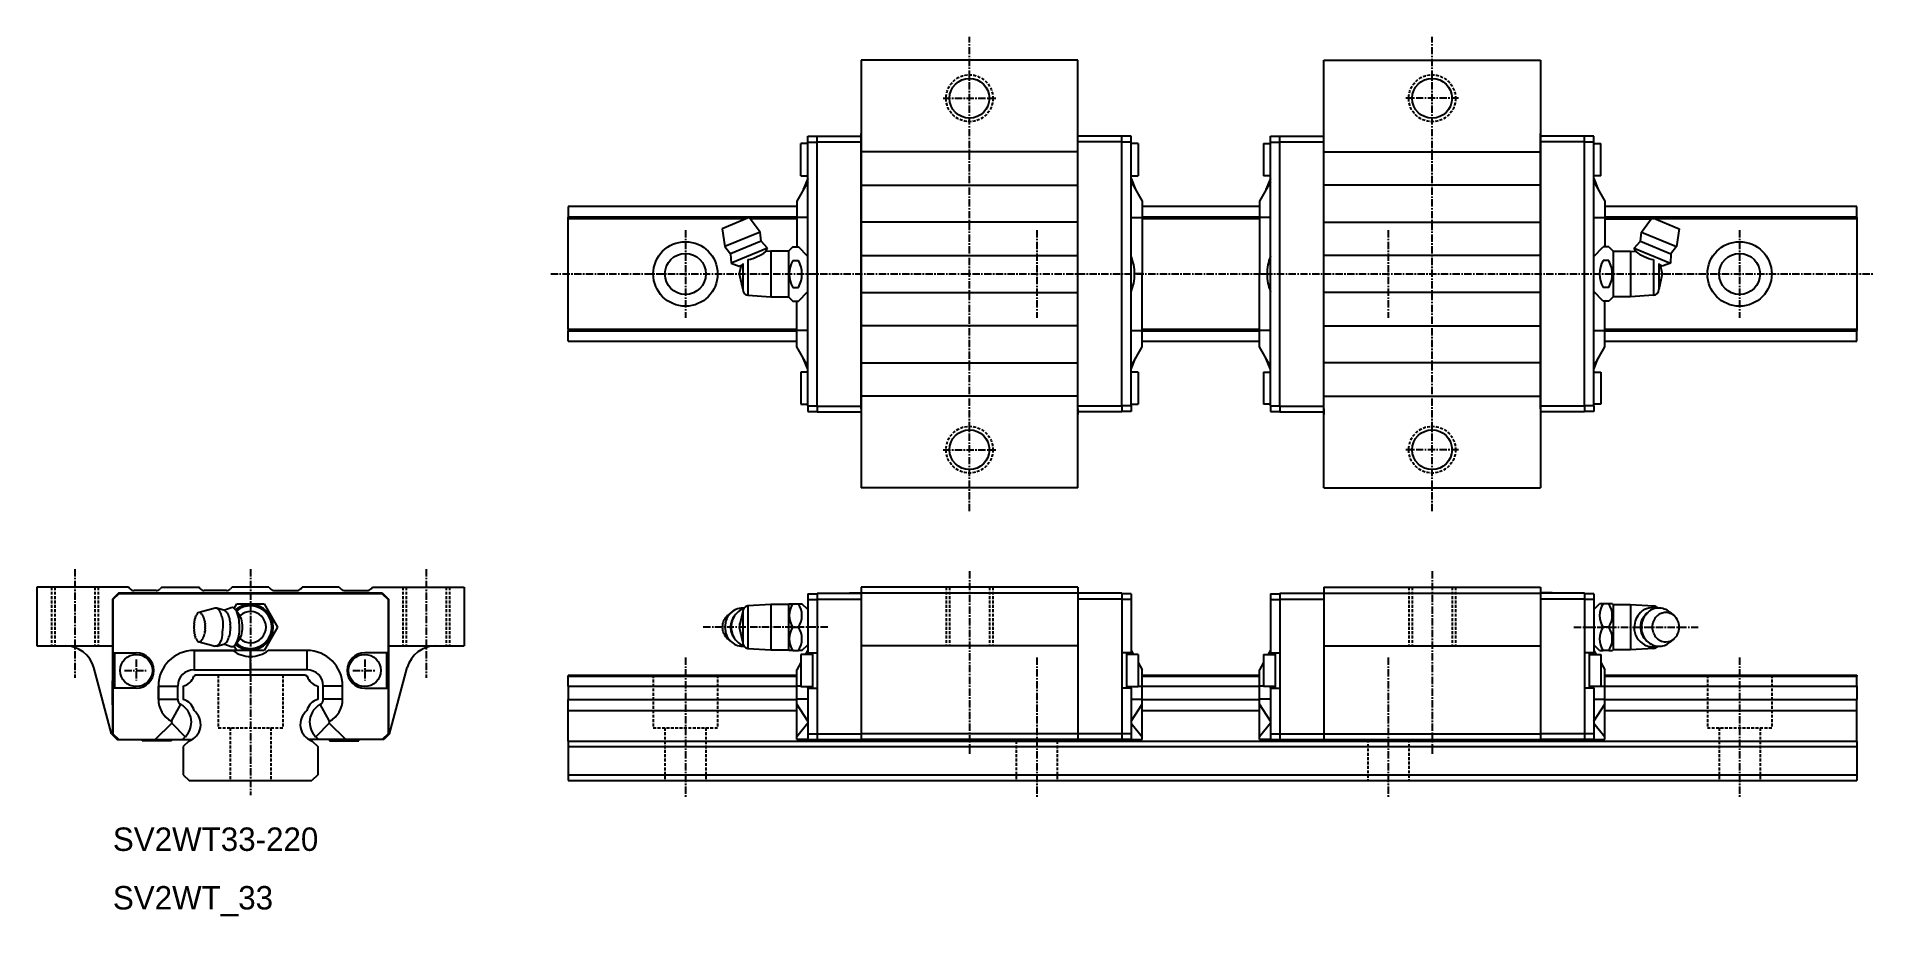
# Model space of a CAD drawing. Extents: x -3 to 311, y 9 to 159.
import ezdxf

# ---------------------------------------------------------------- set-up
doc = ezdxf.new("R2010")
doc.units = 0
doc.linetypes.add('CENTER', pattern=[2, 1.25, -0.25, 0.25, -0.25])
doc.linetypes.add('DASHED', pattern=[0.75, 0.5, -0.25])
doc.layers.get('0').update_dxf_attribs({"linetype": 'CONTINUOUS'})
doc.layers.add('CENTER', color=1, linetype='CENTER')

msp = doc.modelspace()

# ---------------------------------------------------------------- linework, layer by layer
at = {"color": 1, "linetype": 'CENTER'}
for p, q in [((156.27, 78), (156.27, 159)), ((235.27, 78), (235.27, 159)), ((151.77, 148.5), (160.77, 148.5)), ((239.77, 148.5), (230.77, 148.5)), ((151.77, 88.5), (160.77, 88.5)), ((239.77, 88.5), (230.77, 88.5))]:
    msp.add_line(p, q, dxfattribs=at)
at = {"color": 7, "linetype": 'CONTINUOUS'}
for p, q in [((174.77, 155), (137.77, 155)), ((137.77, 155), (137.77, 82)), ((174.77, 82), (174.77, 155)), ((216.77, 155), (253.77, 155)), ((216.77, 82), (216.77, 155)), ((253.77, 155), (253.77, 82)), ((128.67, 141), (128.67, 142)), ((128.67, 142), (130.27, 142)), ((130.27, 141.05), (130.27, 142.05)), ((130.27, 142.05), (137.77, 142.05)), ((137.77, 141.5), (137.77, 142.5)), ((137.77, 95.5), (137.77, 141.5)), ((174.77, 141.5), (174.77, 142.5)), ((182.27, 142.05), (174.77, 142.05)), ((174.77, 95.5), (174.77, 141.5)), ((182.27, 141.05), (182.27, 142.05)), ((183.87, 142), (182.27, 142)), ((183.87, 141), (183.87, 142)), ((207.67, 141), (207.67, 142)), ((207.67, 142), (209.27, 142)), ((209.27, 142.05), (216.77, 142.05)), ((209.27, 141.05), (209.27, 142.05)), ((216.77, 141.5), (216.77, 142.5)), ((216.77, 95.5), (216.77, 141.5)), ((253.77, 141.5), (253.77, 142.5)), ((261.27, 142.05), (253.77, 142.05)), ((253.77, 95.5), (253.77, 141.5)), ((261.27, 141.05), (261.27, 142.05)), ((262.87, 142), (261.27, 142)), ((262.87, 141), (262.87, 142)), ((128.67, 140.75), (127.47, 140.75)), ((128.67, 140.75), (127.47, 140.75)), ((127.47, 135.25), (127.47, 140.75)), ((127.47, 135.25), (127.47, 140.75)), ((128.67, 96), (128.67, 141)), ((128.67, 141), (130.27, 141)), ((130.27, 141.05), (137.77, 141.05)), ((130.27, 95.95), (130.27, 141.05)), ((174.77, 139.35), (137.77, 139.35)), ((182.27, 141.05), (174.77, 141.05)), ((182.27, 95.95), (182.27, 141.05)), ((183.87, 141), (182.27, 141)), ((183.87, 96), (183.87, 141)), ((185.07, 140.75), (183.87, 140.75)), ((185.07, 140.75), (185.07, 135.25)), ((206.47, 140.75), (206.47, 135.25)), ((206.47, 140.75), (207.67, 140.75)), ((207.67, 96), (207.67, 141)), ((207.67, 141), (209.27, 141)), ((209.27, 95.95), (209.27, 141.05)), ((209.27, 141.05), (216.77, 141.05)), ((216.77, 139.35), (253.77, 139.35)), ((261.27, 141.05), (253.77, 141.05)), ((261.27, 95.95), (261.27, 141.05)), ((262.87, 141), (261.27, 141)), ((262.87, 96), (262.87, 141)), ((262.87, 140.75), (264.07, 140.75)), ((262.87, 140.75), (264.07, 140.75)), ((264.07, 135.25), (264.07, 140.75)), ((264.07, 135.25), (264.07, 140.75)), ((127.47, 135.25), (128.67, 135.25)), ((127.47, 135.25), (128.67, 135.25)), ((183.87, 135.25), (185.07, 135.25)), ((207.67, 135.25), (206.47, 135.25)), ((264.07, 135.25), (262.87, 135.25)), ((264.07, 135.25), (262.87, 135.25)), ((128.67, 134.23), (126.77, 130.93)), ((128.67, 134.23), (126.77, 130.93)), ((128.67, 134.78), (127.9, 132.9)), ((128.67, 134.78), (127.9, 132.9)), ((137.77, 133.65), (174.77, 133.65)), ((183.87, 134.78), (184.64, 132.9)), ((183.87, 134.23), (185.77, 130.93)), ((207.67, 134.23), (205.77, 130.93)), ((207.67, 134.78), (206.9, 132.9)), ((253.77, 133.65), (216.77, 133.65)), ((262.87, 134.78), (263.64, 132.9)), ((262.87, 134.78), (263.64, 132.9)), ((262.87, 134.23), (264.77, 130.93)), ((262.87, 134.23), (264.77, 130.93)), ((126.77, 130), (87.77, 130)), ((87.77, 130), (87.77, 128.2)), ((126.77, 130.93), (126.77, 128.13)), ((126.77, 130.93), (126.77, 128.13)), ((185.77, 130.93), (185.77, 128.13)), ((205.77, 130), (185.77, 130)), ((205.77, 130.93), (205.77, 128.13)), ((264.77, 130.93), (264.77, 128.13)), ((264.77, 130.93), (264.77, 128.13)), ((307.77, 130), (264.77, 130)), ((307.77, 128.2), (307.77, 130)), ((126.77, 128.2), (87.77, 128.2)), ((87.77, 127.9), (87.77, 128.2)), ((118.1, 127.9), (87.77, 127.9)), ((87.77, 109.1), (87.77, 127.9)), ((118.68, 128.14), (114.06, 126.23)), ((114.06, 126.23), (114.51, 123.17)), ((120.53, 125.66), (114.51, 123.17)), ((120.53, 125.66), (118.68, 128.14)), ((126.77, 127.9), (118.86, 127.9)), ((120.71, 124.11), (120.53, 125.66)), ((126.77, 128.13), (126.77, 123.12)), ((126.77, 128.13), (126.77, 123.12)), ((128.67, 128.13), (126.77, 128.13)), ((128.67, 128.13), (126.77, 128.13)), ((174.77, 127.35), (137.77, 127.35)), ((183.87, 128.13), (185.77, 128.13)), ((205.77, 128.2), (185.77, 128.2)), ((185.77, 128.13), (185.77, 118.5)), ((205.77, 127.9), (185.77, 127.9)), ((205.77, 128.13), (205.77, 118.5)), ((207.67, 128.13), (205.77, 128.13)), ((216.77, 127.35), (253.77, 127.35)), ((262.87, 128.13), (264.77, 128.13)), ((262.87, 128.13), (264.77, 128.13)), ((307.77, 128.2), (264.77, 128.2)), ((264.77, 128.13), (264.77, 123.12)), ((264.77, 128.13), (264.77, 123.12)), ((307.77, 127.9), (264.77, 127.9)), ((264.77, 127.9), (272.68, 127.9)), ((270.83, 124.11), (271.01, 125.66)), ((271.01, 125.66), (272.86, 128.14)), ((271.01, 125.66), (277.03, 123.17)), ((272.86, 128.14), (277.48, 126.23)), ((277.48, 126.23), (277.03, 123.17)), ((307.77, 128.2), (307.77, 127.9)), ((307.77, 127.9), (307.77, 109.1)), ((114.51, 123.17), (115.48, 121.94)), ((120.71, 124.11), (115.48, 121.94)), ((121.76, 122.92), (115.58, 120.36)), ((121.76, 122.92), (120.71, 124.11)), ((121.48, 122.32), (121.76, 122.92)), ((122.37, 122.37), (121.48, 122.32)), ((122.37, 122.37), (122.37, 114.62)), ((125.37, 122.37), (122.37, 122.37)), ((126.11, 123.12), (125.37, 122.37)), ((125.37, 122.37), (125.37, 114.62)), ((126.11, 123.12), (127.05, 123.12)), ((128.67, 121.5), (127.05, 123.12)), ((262.87, 121.5), (264.49, 123.12)), ((265.43, 123.12), (264.49, 123.12)), ((265.43, 123.12), (266.17, 122.37)), ((266.17, 122.37), (266.17, 114.62)), ((266.17, 122.37), (269.17, 122.37)), ((269.17, 122.37), (269.17, 114.62)), ((269.17, 122.37), (270.06, 122.32)), ((269.79, 122.92), (270.83, 124.11)), ((269.79, 122.92), (275.96, 120.36)), ((270.06, 122.32), (269.79, 122.92)), ((270.83, 124.11), (276.06, 121.94)), ((277.03, 123.17), (276.06, 121.94)), ((115.48, 121.94), (115.58, 120.36)), ((115.58, 120.36), (116.97, 119.86)), ((116.97, 119.86), (117.45, 120.05)), ((117.31, 120), (116.97, 118.5)), ((117.57, 120.31), (117.57, 115.85)), ((118.45, 120.95), (118.45, 114.86)), ((121.48, 122.32), (121.48, 122.32)), ((121.48, 122.32), (121.48, 122.32)), ((126.11, 120.81), (127.05, 120.81)), ((137.77, 121.65), (174.77, 121.65)), ((253.77, 121.65), (216.77, 121.65)), ((265.43, 120.81), (264.49, 120.81)), ((270.06, 122.32), (270.06, 122.32)), ((270.06, 122.32), (270.06, 122.32)), ((273.09, 120.95), (273.09, 114.86)), ((273.97, 120.31), (273.97, 115.85)), ((274.57, 119.86), (274.09, 120.05)), ((274.23, 120), (274.57, 118.5)), ((275.96, 120.36), (274.57, 119.86)), ((276.06, 121.94), (275.96, 120.36)), ((116.97, 118.5), (117.57, 115.85)), ((126.11, 116.19), (127.05, 116.19)), ((185.77, 118.5), (184.46, 118.5)), ((185.77, 108.87), (185.77, 118.5)), ((205.77, 108.87), (205.77, 118.5)), ((205.77, 118.5), (207.08, 118.5)), ((265.43, 116.19), (264.49, 116.19)), ((274.57, 118.5), (273.97, 115.85)), ((118.45, 114.86), (122.37, 114.62)), ((122.37, 114.62), (125.37, 114.62)), ((125.37, 114.62), (126.11, 113.88)), ((126.11, 113.88), (127.05, 113.88)), ((126.77, 108.87), (126.77, 113.88)), ((127.05, 113.88), (128.67, 115.5)), ((137.77, 115.35), (174.77, 115.35)), ((253.77, 115.35), (216.77, 115.35)), ((264.49, 113.88), (262.87, 115.5)), ((265.43, 113.88), (264.49, 113.88)), ((264.77, 108.87), (264.77, 113.88)), ((266.17, 114.62), (265.43, 113.88)), ((269.17, 114.62), (266.17, 114.62)), ((273.09, 114.86), (269.17, 114.62)), ((87.77, 109.1), (126.77, 109.1)), ((87.77, 109.1), (87.77, 108.8)), ((87.77, 108.8), (126.77, 108.8)), ((87.77, 107), (87.77, 108.8)), ((87.77, 107), (126.77, 107)), ((126.77, 106.07), (126.77, 108.87)), ((128.67, 108.87), (126.77, 108.87)), ((174.77, 109.65), (137.77, 109.65)), ((183.87, 108.87), (185.77, 108.87)), ((185.77, 109.1), (205.77, 109.1)), ((185.77, 106.07), (185.77, 108.87)), ((185.77, 108.8), (205.77, 108.8)), ((185.77, 107), (205.77, 107)), ((207.67, 108.87), (205.77, 108.87)), ((205.77, 106.07), (205.77, 108.87)), ((216.77, 109.65), (253.77, 109.65)), ((262.87, 108.87), (264.77, 108.87)), ((264.77, 109.1), (307.77, 109.1)), ((264.77, 106.07), (264.77, 108.87)), ((264.77, 108.8), (307.77, 108.8)), ((264.77, 107), (307.77, 107)), ((307.77, 109.1), (307.77, 108.8)), ((307.77, 107), (307.77, 108.8)), ((128.67, 102.77), (126.77, 106.07)), ((128.67, 102.22), (127.9, 104.1)), ((183.87, 102.77), (185.77, 106.07)), ((183.87, 102.22), (184.64, 104.1)), ((207.67, 102.77), (205.77, 106.07)), ((207.67, 102.22), (206.9, 104.1)), ((262.87, 102.77), (264.77, 106.07)), ((262.87, 102.22), (263.64, 104.1)), ((128.67, 101.75), (127.47, 101.75)), ((127.47, 101.75), (127.47, 96.25)), ((137.77, 103.35), (174.77, 103.35)), ((185.07, 101.75), (183.87, 101.75)), ((185.07, 101.75), (185.07, 96.25)), ((206.47, 101.75), (206.47, 96.25)), ((206.47, 101.75), (207.67, 101.75)), ((253.77, 103.35), (216.77, 103.35)), ((262.87, 101.75), (264.07, 101.75)), ((264.07, 101.75), (264.07, 96.25)), ((174.77, 97.65), (137.77, 97.65)), ((216.77, 97.65), (253.77, 97.65)), ((127.47, 96.25), (128.67, 96.25)), ((128.67, 96), (128.67, 95)), ((128.67, 96), (130.27, 96)), ((128.67, 95), (130.27, 95)), ((130.27, 95.95), (137.77, 95.95)), ((130.27, 95.95), (130.27, 94.95)), ((130.27, 94.95), (137.77, 94.95)), ((137.77, 95.5), (137.77, 94.5)), ((182.27, 95.95), (174.77, 95.95)), ((174.77, 95.5), (174.77, 94.5)), ((182.27, 94.95), (174.77, 94.95)), ((183.87, 96), (182.27, 96)), ((182.27, 95.95), (182.27, 94.95)), ((183.87, 95), (182.27, 95)), ((183.87, 96.25), (185.07, 96.25)), ((183.87, 96), (183.87, 95)), ((207.67, 96.25), (206.47, 96.25)), ((207.67, 96), (209.27, 96)), ((207.67, 96), (207.67, 95)), ((207.67, 95), (209.27, 95)), ((209.27, 95.95), (216.77, 95.95)), ((209.27, 95.95), (209.27, 94.95)), ((209.27, 94.95), (216.77, 94.95)), ((216.77, 95.5), (216.77, 94.5)), ((261.27, 95.95), (253.77, 95.95)), ((253.77, 95.5), (253.77, 94.5)), ((261.27, 94.95), (253.77, 94.95)), ((262.87, 96), (261.27, 96)), ((261.27, 95.95), (261.27, 94.95)), ((262.87, 95), (261.27, 95)), ((264.07, 96.25), (262.87, 96.25)), ((262.87, 96), (262.87, 95)), ((174.77, 82), (137.77, 82)), ((216.77, 82), (253.77, 82)), ((-3, 65), (-3, 55)), ((12.65, 65), (-3, 65)), ((10.95, 64), (9.95, 63)), ((9.95, 63), (9.95, 49.05)), ((11, 63.9), (10, 62.9)), ((10, 62.9), (10, 53.8)), ((56.05, 64), (10.95, 64)), ((56, 63.9), (11, 63.9)), ((12.91, 64.74), (12.65, 65)), ((17.39, 64.45), (13.61, 64.45)), ((18.35, 65), (18.09, 64.74)), ((18.35, 65), (24.65, 65)), ((24.91, 64.74), (24.65, 65)), ((29.39, 64.45), (25.61, 64.45)), ((30.35, 65), (30.09, 64.74)), ((36.65, 65), (30.35, 65)), ((36.65, 65), (36.91, 64.74)), ((37.61, 64.45), (41.39, 64.45)), ((42.09, 64.74), (42.35, 65)), ((48.65, 65), (42.35, 65)), ((48.65, 65), (48.91, 64.74)), ((49.61, 64.45), (53.39, 64.45)), ((54.09, 64.74), (54.35, 65)), ((54.35, 65), (70, 65)), ((56, 63.9), (57, 62.9)), ((56.05, 64), (57.05, 63)), ((57, 62.9), (57, 53.8)), ((57.05, 63), (57.05, 40)), ((70, 65), (70, 55)), ((128.67, 63.9), (128.67, 62.9)), ((128.67, 63.9), (130.27, 63.9)), ((128.67, 62.9), (130.27, 62.9)), ((128.67, 62.9), (128.67, 53.8)), ((130.27, 64), (137.77, 64)), ((130.27, 64), (130.27, 63)), ((130.27, 63), (137.77, 63)), ((130.27, 63), (130.27, 40)), ((135.77, 64), (135.77, 64.05)), ((135.77, 64.05), (137.77, 64.05)), ((174.77, 65), (137.77, 65)), ((137.77, 65), (137.77, 64)), ((174.77, 64), (137.77, 64)), ((137.77, 64), (137.77, 57)), ((174.77, 65), (174.77, 64)), ((182.27, 64), (174.77, 64)), ((174.77, 64), (174.77, 57)), ((182.27, 63), (174.77, 63)), ((182.27, 64), (182.27, 63)), ((183.87, 63.9), (182.27, 63.9)), ((182.27, 63), (182.27, 40)), ((183.87, 62.9), (182.27, 62.9)), ((183.87, 63.9), (183.87, 62.9)), ((183.87, 62.9), (183.87, 53.8)), ((207.67, 63.9), (209.27, 63.9)), ((207.67, 63.9), (207.67, 62.9)), ((207.67, 62.9), (207.67, 53.8)), ((207.67, 62.9), (209.27, 62.9)), ((209.27, 64), (216.77, 64)), ((209.27, 64), (209.27, 63)), ((209.27, 63), (216.77, 63)), ((209.27, 63), (209.27, 40)), ((216.77, 65), (253.77, 65)), ((216.77, 65), (216.77, 64)), ((216.77, 64), (253.77, 64)), ((216.77, 64), (216.77, 57)), ((253.77, 65), (253.77, 64)), ((255.77, 64.05), (253.77, 64.05)), ((253.77, 64), (253.77, 57)), ((261.27, 64), (253.77, 64)), ((261.27, 63), (253.77, 63)), ((255.77, 64), (255.77, 64.05)), ((261.27, 64), (261.27, 63)), ((262.87, 63.9), (261.27, 63.9)), ((261.27, 63), (261.27, 40)), ((262.87, 62.9), (261.27, 62.9)), ((262.87, 63.9), (262.87, 62.9)), ((262.87, 62.9), (262.87, 53.8)), ((27.46, 61.44), (24.72, 60.69)), ((29.1, 61.02), (27.73, 61.44)), ((30.18, 61.51), (28.96, 61.06)), ((30.73, 61.4), (31.19, 62.2)), ((31.36, 60.62), (30.94, 61.18)), ((31.19, 62.2), (35.81, 62.2)), ((31.69, 60.13), (31.36, 60.62)), ((31.95, 59.63), (31.69, 60.13)), ((35.81, 62.2), (38.12, 58.2)), ((115.68, 60.78), (114.96, 60.18)), ((117.57, 60.85), (116.97, 58.2)), ((117.57, 60.85), (117.57, 55.55)), ((122.37, 62.07), (118.45, 61.84)), ((118.45, 61.84), (118.45, 54.56)), ((125.37, 62.07), (122.37, 62.07)), ((122.37, 62.07), (122.37, 54.32)), ((125.5, 62.2), (125.37, 62.07)), ((125.37, 62.07), (125.37, 54.32)), ((125.5, 62.2), (126.11, 62.2)), ((126.11, 62.2), (127.05, 62.2)), ((127.05, 62.2), (127.67, 62.2)), ((128.67, 61.2), (127.67, 62.2)), ((262.87, 61.2), (263.87, 62.2)), ((264.49, 62.2), (263.87, 62.2)), ((265.43, 62.2), (264.49, 62.2)), ((266.05, 62.2), (265.43, 62.2)), ((266.05, 62.2), (266.17, 62.07)), ((266.17, 62.07), (266.17, 58.2)), ((266.17, 62.07), (269.17, 62.07)), ((269.17, 62.07), (273.09, 61.84)), ((269.17, 62.07), (269.17, 58.2)), ((271.65, 60.27), (271.96, 60.58)), ((273.09, 61.84), (273.09, 61.53)), ((275.86, 60.78), (276.58, 60.18)), ((31.69, 56.27), (31.95, 56.77)), ((38.12, 58.2), (35.81, 54.2)), ((116.97, 58.2), (117.57, 55.55)), ((126.11, 58.2), (127.05, 58.2)), ((137.77, 57), (137.77, 40)), ((174.77, 57), (174.77, 40)), ((216.77, 57), (216.77, 40)), ((253.77, 57), (253.77, 40)), ((265.43, 58.2), (264.49, 58.2)), ((266.17, 58.2), (266.17, 54.32)), ((269.17, 58.2), (269.17, 54.32)), ((-3, 55), (9.95, 55)), ((10, 53.8), (14, 53.8)), ((10.25, 53.8), (10.25, 47.8)), ((23.87, 54.23), (30.46, 54.23)), ((23.87, 54.23), (23.87, 50.93)), ((30.46, 54.23), (23.87, 54.23)), ((23.87, 54.23), (23.87, 50.93)), ((24.72, 55.71), (27.46, 54.96)), ((27.73, 54.96), (29.1, 55.38)), ((28.96, 55.34), (30.18, 54.89)), ((31.17, 54.23), (30.46, 54.23)), ((31.19, 54.2), (30.73, 55)), ((30.94, 55.22), (31.36, 55.78)), ((35.81, 54.2), (31.19, 54.2)), ((31.36, 55.78), (31.69, 56.27)), ((33.5, 53.22), (33.5, 54.2)), ((43.13, 54.23), (36.54, 54.23)), ((43.13, 54.23), (43.13, 50.93)), ((57, 53.8), (53, 53.8)), ((56.75, 53.8), (56.75, 47.8)), ((56.75, 53.8), (56.75, 47.8)), ((57.05, 55), (70, 55)), ((118.45, 54.56), (122.37, 54.32)), ((122.37, 54.32), (125.37, 54.32)), ((125.37, 54.32), (125.5, 54.2)), ((126.11, 54.2), (125.5, 54.2)), ((126.11, 54.2), (127.05, 54.2)), ((127.67, 54.2), (127.05, 54.2)), ((127.47, 53.55), (127.47, 48.05)), ((129.47, 53.55), (127.47, 53.55)), ((127.67, 54.2), (128.67, 55.2)), ((128.67, 54.23), (128.28, 53.55)), ((128.67, 53.55), (128.67, 53.8)), ((128.67, 53.8), (130.27, 53.8)), ((129.47, 53.8), (129.47, 47.8)), ((129.47, 53.8), (129.47, 47.8)), ((174.77, 55), (137.77, 55)), ((183.87, 53.8), (182.27, 53.8)), ((183.07, 53.8), (183.07, 47.8)), ((185.07, 53.55), (183.07, 53.55)), ((183.87, 54.23), (184.26, 53.55)), ((183.87, 53.55), (183.87, 53.8)), ((185.07, 53.55), (185.07, 48.05)), ((206.47, 53.55), (208.47, 53.55)), ((206.47, 53.55), (206.47, 48.05)), ((207.67, 54.23), (207.28, 53.55)), ((207.67, 53.8), (209.27, 53.8)), ((207.67, 53.55), (207.67, 53.8)), ((208.47, 53.8), (208.47, 47.8)), ((216.77, 55), (253.77, 55)), ((262.87, 53.8), (261.27, 53.8)), ((262.07, 53.8), (262.07, 47.8)), ((262.07, 53.8), (262.07, 47.8)), ((262.07, 53.55), (264.07, 53.55)), ((263.87, 54.2), (262.87, 55.2)), ((262.87, 54.23), (263.26, 53.55)), ((262.87, 53.55), (262.87, 53.8)), ((263.87, 54.2), (264.49, 54.2)), ((264.07, 53.55), (264.07, 48.05)), ((265.43, 54.2), (264.49, 54.2)), ((265.43, 54.2), (266.05, 54.2)), ((266.17, 54.32), (266.05, 54.2)), ((269.17, 54.32), (266.17, 54.32)), ((273.09, 54.56), (269.17, 54.32)), ((271.96, 55.82), (271.65, 56.13)), ((273.09, 54.87), (273.09, 54.56)), ((276.58, 56.22), (275.86, 55.62)), ((9.75, 40), (6.72, 51.29)), ((23.87, 50.93), (33.5, 50.93)), ((23.87, 50.93), (33.5, 50.93)), ((33.5, 53.21), (33.5, 53.22)), ((33.5, 53.2), (33.5, 53.21)), ((33.5, 50.93), (33.5, 53.2)), ((33.5, 50.93), (33.5, 53.2)), ((43.13, 50.93), (33.5, 50.93)), ((33.5, 50), (33.5, 50.93)), ((57.25, 40), (60.28, 51.29)), ((127.47, 52.15), (126.77, 50.93)), ((126.77, 48.13), (126.77, 50.93)), ((185.07, 52.15), (185.77, 50.93)), ((185.77, 48.13), (185.77, 50.93)), ((206.47, 52.15), (205.77, 50.93)), ((205.77, 48.13), (205.77, 50.93)), ((264.07, 52.15), (264.77, 50.93)), ((264.77, 48.13), (264.77, 50.93)), ((9.95, 44.95), (9.95, 49.05)), ((9.95, 49.05), (9.95, 44.95)), ((9.95, 49.05), (10.25, 49.05)), ((14, 47.8), (10, 47.8)), ((10, 47.8), (10, 40)), ((17.77, 48.13), (21.07, 48.13)), ((17.77, 48.13), (21.07, 48.13)), ((17.77, 45.9), (17.77, 48.13)), ((17.77, 48.13), (17.77, 45.9)), ((21.07, 45.9), (21.07, 48.13)), ((21.07, 45.9), (21.07, 48.13)), ((22, 48.15), (22, 45.85)), ((24.1, 50), (23.8, 49.83)), ((42.9, 50), (24.1, 50)), ((42.9, 50), (43.2, 49.83)), ((45, 48.15), (45, 45.85)), ((49.23, 48.13), (45.93, 48.13)), ((45.93, 45.9), (45.93, 48.13)), ((49.23, 45.9), (49.23, 48.13)), ((53, 47.8), (57, 47.8)), ((57, 47.8), (57, 40)), ((87.77, 50), (126.77, 50)), ((87.77, 50), (87.77, 49.83)), ((87.77, 49.83), (126.77, 49.83)), ((87.77, 48.15), (87.77, 49.83)), ((87.77, 48.15), (126.77, 48.15)), ((87.77, 48.15), (87.77, 45.85)), ((127.47, 48.13), (126.77, 48.13)), ((126.77, 45.9), (126.77, 48.13)), ((127.47, 48.05), (129.47, 48.05)), ((128.67, 47.8), (128.67, 48.05)), ((128.67, 47.8), (128.67, 40)), ((128.67, 47.8), (130.27, 47.8)), ((183.87, 47.8), (182.27, 47.8)), ((183.07, 48.05), (185.07, 48.05)), ((183.87, 47.8), (183.87, 48.05)), ((183.87, 47.8), (183.87, 40)), ((185.07, 48.13), (185.77, 48.13)), ((185.77, 50), (205.77, 50)), ((185.77, 49.83), (205.77, 49.83)), ((185.77, 48.15), (205.77, 48.15)), ((185.77, 45.9), (185.77, 48.13)), ((205.77, 45.9), (205.77, 48.13)), ((206.47, 48.13), (205.77, 48.13)), ((208.47, 48.05), (206.47, 48.05)), ((207.67, 47.8), (207.67, 48.05)), ((207.67, 47.8), (207.67, 40)), ((207.67, 47.8), (209.27, 47.8)), ((262.87, 47.8), (261.27, 47.8)), ((264.07, 48.05), (262.07, 48.05)), ((262.87, 47.8), (262.87, 48.05)), ((262.87, 47.8), (262.87, 40)), ((264.07, 48.13), (264.77, 48.13)), ((264.77, 50), (307.77, 50)), ((264.77, 49.83), (307.77, 49.83)), ((264.77, 48.15), (307.77, 48.15)), ((264.77, 45.9), (264.77, 48.13)), ((307.77, 50), (307.77, 49.83)), ((307.77, 48.15), (307.77, 49.83)), ((307.77, 48.15), (307.77, 45.85)), ((9.95, 44.95), (10, 44.95)), ((9.95, 44.95), (9.95, 40)), ((17.77, 45.9), (21.07, 45.9)), ((17.77, 45.9), (21.07, 45.9)), ((19.99, 42.14), (21.59, 45.03)), ((19.99, 42.14), (21.59, 45.03)), ((47.01, 42.14), (45.41, 45.03)), ((49.23, 45.9), (45.93, 45.9)), ((87.77, 45.85), (126.77, 45.85)), ((87.77, 43.96), (87.77, 45.85)), ((87.77, 43.96), (126.77, 43.96)), ((87.77, 38.76), (87.77, 43.96)), ((128.67, 45.9), (126.77, 45.9)), ((126.77, 45.03), (126.77, 45.9)), ((126.77, 39.49), (126.77, 45.03)), ((128.67, 42.14), (126.77, 45.03)), ((183.87, 45.9), (185.77, 45.9)), ((183.87, 42.14), (185.77, 45.03)), ((185.77, 45.03), (185.77, 45.9)), ((185.77, 45.85), (205.77, 45.85)), ((185.77, 39.49), (185.77, 45.03)), ((185.77, 43.96), (205.77, 43.96)), ((207.67, 45.9), (205.77, 45.9)), ((205.77, 45.03), (205.77, 45.9)), ((207.67, 42.14), (205.77, 45.03)), ((205.77, 39.49), (205.77, 45.03)), ((262.87, 45.9), (264.77, 45.9)), ((262.87, 42.14), (264.77, 45.03)), ((264.77, 45.03), (264.77, 45.9)), ((264.77, 45.85), (307.77, 45.85)), ((264.77, 39.49), (264.77, 45.03)), ((264.77, 43.96), (307.77, 43.96)), ((307.77, 43.96), (307.77, 45.85)), ((307.77, 38.76), (307.77, 43.96)), ((17.22, 39), (20.04, 41.82)), ((20.04, 41.82), (17.22, 39)), ((20.04, 41.82), (22.37, 39.49)), ((20.04, 41.82), (22.37, 39.49)), ((46.96, 41.82), (44.63, 39.49)), ((49.78, 39), (46.96, 41.82)), ((128.67, 41.82), (126.77, 39.49)), ((183.87, 41.82), (185.77, 39.49)), ((207.67, 41.82), (205.77, 39.49)), ((262.87, 41.82), (264.77, 39.49)), ((9.75, 40), (10.75, 39)), ((9.95, 40), (10.95, 39)), ((10, 40), (11, 39)), ((10.75, 39), (10.95, 39)), ((10.95, 39), (11, 39)), ((11, 39), (17.22, 39)), ((15, 38.96), (15, 38.8)), ((20, 38.8), (15, 38.8)), ((17.22, 39), (21.88, 39)), ((17.22, 39), (21.88, 39)), ((20, 38.8), (20, 39)), ((21.88, 39), (22.37, 39.49)), ((21.88, 39), (22.37, 39.49)), ((21.88, 39), (23.5, 39)), ((21.88, 39), (23.5, 39)), ((22.96, 38.76), (22, 37.8)), ((22, 37.8), (22, 33)), ((45.12, 39), (43.5, 39)), ((44.04, 38.76), (45, 37.8)), ((45.12, 39), (44.63, 39.49)), ((45, 37.8), (45, 33)), ((49.78, 39), (45.12, 39)), ((47, 39), (47, 38.8)), ((47, 38.8), (52, 38.8)), ((56, 39), (49.78, 39)), ((52, 38.8), (52, 39)), ((57, 40), (56, 39)), ((56.05, 39), (56, 39)), ((57.05, 40), (56.05, 39)), ((56.25, 39), (56.05, 39)), ((57.25, 40), (56.25, 39)), ((87.77, 38.76), (307.77, 38.76)), ((87.77, 38.76), (87.77, 37.8)), ((87.77, 37.8), (307.77, 37.8)), ((87.77, 37.8), (87.77, 33)), ((126.77, 39), (126.77, 39.49)), ((128.67, 39), (126.77, 39)), ((128.67, 40), (128.67, 39)), ((128.67, 40), (130.27, 40)), ((128.67, 39), (130.27, 39)), ((130.27, 40), (137.77, 40)), ((130.27, 40), (130.27, 39)), ((130.27, 39), (137.77, 39)), ((174.77, 40), (137.77, 40)), ((137.77, 40), (137.77, 39)), ((174.77, 39), (137.77, 39)), ((182.27, 40), (174.77, 40)), ((174.77, 40), (174.77, 39)), ((182.27, 39), (174.77, 39)), ((182.27, 40), (182.27, 39)), ((183.87, 40), (182.27, 40)), ((183.87, 39), (182.27, 39)), ((183.87, 40), (183.87, 39)), ((183.87, 39), (185.77, 39)), ((185.77, 39), (185.77, 39.49)), ((205.77, 39), (205.77, 39.49)), ((207.67, 39), (205.77, 39)), ((207.67, 40), (207.67, 39)), ((207.67, 40), (209.27, 40)), ((207.67, 39), (209.27, 39)), ((209.27, 40), (209.27, 39)), ((209.27, 40), (216.77, 40)), ((209.27, 39), (216.77, 39)), ((216.77, 40), (253.77, 40)), ((216.77, 40), (216.77, 39)), ((216.77, 39), (253.77, 39)), ((253.77, 40), (253.77, 39)), ((261.27, 40), (253.77, 40)), ((261.27, 39), (253.77, 39)), ((261.27, 40), (261.27, 39)), ((262.87, 40), (261.27, 40)), ((262.87, 39), (261.27, 39)), ((262.87, 40), (262.87, 39)), ((262.87, 39), (264.77, 39)), ((264.77, 39), (264.77, 39.49)), ((307.77, 38.76), (307.77, 37.8)), ((307.77, 37.8), (307.77, 33)), ((22, 33), (23, 32)), ((23, 32), (44, 32)), ((45, 33), (44, 32)), ((87.77, 33), (307.77, 33)), ((87.77, 33), (87.77, 32)), ((87.77, 32), (307.77, 32)), ((307.77, 33), (307.77, 32))]:
    msp.add_line(p, q, dxfattribs=at)
at = {"color": 3, "linetype": 'DASHED'}
for p, q in [((-0.5, 65), (-0.5, 55)), ((0.1, 65), (0.1, 55)), ((6.9, 65), (6.9, 55)), ((7.5, 65), (7.5, 55)), ((59.5, 65), (59.5, 55)), ((60.1, 65), (60.1, 55)), ((66.9, 65), (66.9, 55)), ((67.5, 65), (67.5, 55)), ((152.27, 65), (152.27, 55)), ((152.87, 65), (152.87, 55)), ((159.67, 65), (159.67, 55)), ((160.27, 65), (160.27, 55)), ((231.27, 65), (231.27, 55)), ((231.87, 65), (231.87, 55)), ((238.67, 65), (238.67, 55)), ((239.27, 65), (239.27, 55)), ((28, 50), (28, 41)), ((39, 50), (39, 41)), ((102.27, 50), (102.27, 41)), ((113.27, 50), (113.27, 41)), ((282.27, 50), (282.27, 41)), ((293.27, 50), (293.27, 41)), ((28, 41), (39, 41)), ((30, 41), (30, 32)), ((37, 41), (37, 32)), ((102.27, 41), (113.27, 41)), ((104.27, 41), (104.27, 32)), ((111.27, 41), (111.27, 32)), ((282.27, 41), (293.27, 41)), ((284.27, 41), (284.27, 32)), ((291.27, 41), (291.27, 32)), ((164.27, 38.76), (164.27, 32)), ((171.27, 38.76), (171.27, 32)), ((224.27, 39), (224.27, 32)), ((231.27, 39), (231.27, 32))]:
    msp.add_line(p, q, dxfattribs=at)
at = {"linetype": 'CONTINUOUS'}
for p, q in [((27.73, 61.44), (27.46, 61.44)), ((27.73, 54.96), (27.46, 54.96))]:
    msp.add_line(p, q, dxfattribs=at)
at = {"color": 3, "linetype": 'DASHED'}
for centre in [(156.27, 148.5), (235.27, 148.5), (156.27, 88.5), (235.27, 88.5)]:
    msp.add_circle(centre, 4, dxfattribs=at)
at = {"color": 7, "linetype": 'CONTINUOUS'}
for centre, radius in [((156.27, 148.5), 3.4), ((235.27, 148.5), 3.4), ((107.77, 118.5), 5.5), ((287.77, 118.5), 5.5), ((107.77, 118.5), 3.5), ((287.77, 118.5), 3.5), ((156.27, 88.5), 3.4), ((235.27, 88.5), 3.4), ((14, 50.8), 2.75), ((14, 50.8), 2.75), ((53, 50.8), 2.75)]:
    msp.add_circle(centre, radius, dxfattribs=at)
for centre, radius, start, end in [((117.03, 128.1), 7.29, 281.2292, 307.55), ((130.12, 118.5), 4.62, 150.0104, 209.9896), ((123.05, 118.5), 4.62, 330.0001, 29.9999), ((176.75, 118.57), 7.71, 359.4563, 22.6234), ((214.79, 118.57), 7.71, 157.3766, 180.5437), ((268.49, 118.5), 4.62, 150.0001, 209.9999), ((261.42, 118.5), 4.62, 330.0104, 29.9896), ((274.51, 128.1), 7.29, 232.45, 258.7708), ((176.75, 118.43), 7.71, 337.3766, 0.5437), ((214.79, 118.43), 7.71, 179.4563, 202.6234), ((118.57, 115.85), 1, 180, 263.2229), ((272.97, 115.85), 1, 276.7771, 0), ((13.61, 65.45), 1, 225, 270), ((17.39, 65.45), 1, 270, 315), ((25.61, 65.45), 1, 225, 270), ((29.39, 65.45), 1, 270, 315), ((37.61, 65.45), 1, 225, 270), ((41.39, 65.45), 1, 270, 315), ((49.61, 65.45), 1, 225, 270), ((53.39, 65.45), 1, 270, 315), ((18.44, 60.87), 5.71, 345.9229, 347.9835), ((25.51, 59.37), 1.51, 160.0922, 167.9835), ((2.24, 67.8), 23.24, 340.0922, 340.6158), ((25.27, 59.69), 1.18, 149.9462, 160.6158), ((26.34, 59.08), 2.41, 144.2871, 149.9462), ((24.78, 60.2), 0.49, 97.1639, 144.2871), ((24.67, 60.06), 0.628, 42.7713, 85.8209), ((23.84, 59.29), 1.76, 34.4113, 42.7713), ((24.16, 59.51), 1.37, 24.8028, 34.4113), ((19.84, 57.52), 6.13, 22.7591, 24.8028), ((23.8, 59.18), 1.84, 16.1339, 22.7591), ((-7.86, 50.02), 34.79, 15.7913, 16.1339), ((27.32, 60.44), 1.08, 21.0278, 67.2834), ((7.76, 52.92), 22.03, 18.6519, 21.0278), ((24.65, 58.62), 4.21, 354.2322, 18.6519), ((28.51, 59.75), 1.39, 55.0676, 65.0564), ((28.94, 60.36), 0.646, 25.4744, 55.0676), ((49.96, 70.38), 22.64, 205.4744, 206.7542), ((28.5, 59.56), 1.4, 7.3483, 26.7542), ((54.94, 62.97), 25.26, 187.3483, 189.748), ((30.36, 61.03), 0.511, 60.8171, 110.5992), ((30.13, 60.62), 0.984, 34.9878, 60.8171), ((28.29, 59.33), 3.23, 7.3525, 34.9878), ((33.5, 58.2), 3.88, 229.2393, 130.7607), ((33.5, 58.2), 3.64, 229.0058, 130.9942), ((9.45, 56.9), 22.23, 3.3561, 7.3525), ((33.5, 58.2), 2.65, 226.8285, 133.1715), ((26.84, 58.2), 5.31, 344.3386, 15.6614), ((116.52, 58.31), 2.43, 129.9202, 156.3696), ((117.96, 58.21), 3.45, 155.8923, 180.1998), ((117.81, 58.28), 3.29, 130.7852, 155.8923), ((118.61, 58.19), 3.14, 141.4466, 179.7942), ((117.53, 58.6), 2.86, 85.1547, 130.7852), ((119.18, 58.18), 3.61, 146.9357, 163.2854), ((118.77, 58.45), 3.11, 109.6894, 146.9357), ((118.57, 60.85), 1, 96.7771, 180), ((129.04, 60.2), 3.54, 145.6279, 214.3721), ((124.13, 60.2), 3.54, 325.6279, 34.3721), ((267.41, 60.2), 3.54, 145.6159, 214.3841), ((262.5, 60.2), 3.54, 325.6273, 34.3727), ((273.62, 58.07), 3.83, 136.741, 178.1041), ((272.48, 59.14), 2.27, 115.1296, 136.741), ((273.91, 58.21), 3.08, 126.2099, 230.7496), ((274.64, 58.12), 3.64, 137.6191, 178.8069), ((273.01, 58.02), 3.51, 88.6836, 115.1296), ((273.95, 58.75), 2.7, 91.7682, 137.6191), ((275.25, 58.34), 2.36, 144.8049, 158.6141), ((272.97, 60.85), 1, 36.791, 83.2229), ((273.05, 59.68), 1.85, 71.5934, 88.6836), ((275.44, 58.2), 2.59, 129.7266, 144.8049), ((275.14, 58.57), 2.12, 111.4007, 129.7266), ((273.96, 58.46), 2.99, 50.6705, 91.7682), ((275.19, 58.43), 2.27, 90.6006, 111.4007), ((275.19, 58.67), 2.03, 68.2985, 90.6006), ((275.05, 58.31), 2.42, 50.6319, 68.2985), ((274.9, 58.22), 2.58, 359.4947, 49.3507), ((25.68, 58.49), 1.81, 173.733, 180.0616), ((20.15, 58.48), 3.71, 356.9724, 0.0616), ((25.68, 58.19), 1.83, 176.9724, 183.2469), ((20.15, 57.88), 3.72, 0.1617, 3.2469), ((25.68, 57.89), 1.81, 180.1617, 186.4986), ((20.03, 59.11), 3.87, 353.733, 356.7047), ((20.01, 57.25), 3.89, 3.5403, 6.4986), ((25.66, 58.78), 1.77, 170.1836, 176.7047), ((25.66, 57.6), 1.77, 183.5403, 190.0814), ((19.66, 59.82), 4.32, 350.1836, 352.8665), ((19.62, 56.52), 4.37, 7.4277, 10.0814), ((25.61, 59.08), 1.68, 165.9229, 172.8665), ((25.61, 57.3), 1.67, 187.4277, 194.4141), ((18.27, 55.42), 5.9, 12.4183, 14.4141), ((25.5, 57.01), 1.5, 192.4183, 200.4132), ((-9.46, 44), 35.8, 20.0721, 20.4132), ((20.32, 58.71), 5.62, 334.4057, 336.6464), ((23.82, 57.2), 1.81, 336.6464, 343.3865), ((-1.98, 64.9), 28.74, 343.3865, 343.8022), ((23.59, 57.47), 2.1, 343.8022, 349.4059), ((23.58, 58.91), 2.12, 10.2366, 15.7913), ((59.72, 50.72), 34.65, 169.0693, 169.4059), ((56.62, 64.88), 31.46, 190.2366, 190.607), ((23.46, 58.67), 2.29, 5.5412, 10.607), ((23.46, 57.72), 2.28, 349.0693, 354.1585), ((41.95, 60.46), 16.29, 185.5412, 186.2483), ((42.31, 55.79), 16.67, 173.4671, 174.1585), ((23.39, 58.43), 2.37, 1.408, 6.2483), ((23.4, 57.96), 2.37, 353.4671, 358.3172), ((39.4, 57.49), 13.64, 177.4766, 178.3172), ((39.33, 58.82), 13.57, 181.408, 182.2531), ((23.37, 58.19), 2.4, 357.4766, 2.2531), ((-46.46, 65.81), 75.68, 352.8838, 354.2322), ((9.34, 63.85), 21.76, 338.4782, 340.7177), ((27.38, 57.54), 2.66, 340.7177, 1.156), ((34.97, 57.69), 4.94, 174.0912, 181.156), ((28.26, 58.39), 1.81, 354.0912, 9.748), ((25.45, 58.17), 6.23, 331.7244, 345.9353), ((26.53, 57.9), 5.12, 345.9353, 3.3561), ((116.81, 58.19), 2.75, 156.3696, 179.7225), ((116.69, 58.19), 2.63, 179.7225, 204.1854), ((116.61, 58.15), 2.53, 204.1854, 229.5249), ((118.07, 58.21), 3.56, 180.1998, 203.7081), ((117.73, 58.06), 3.19, 203.7081, 230.0021), ((118.46, 58.19), 2.98, 179.7942, 196.5767), ((119.04, 58.22), 3.46, 163.2854, 180.3436), ((119.34, 58.22), 3.76, 180.3436, 196.0273), ((118.69, 58.26), 3.23, 196.5767, 217.9131), ((118.93, 58.1), 3.33, 196.0273, 213.7038), ((119.37, 58.2), 2.4, 154.7068, 179.7781), ((119.43, 58.22), 2.46, 180.3823, 205.1326), ((129.04, 56.2), 3.54, 145.6279, 214.3721), ((124.13, 56.2), 3.54, 325.6279, 34.3721), ((267.41, 56.2), 3.54, 145.6273, 214.3727), ((262.5, 56.2), 3.54, 325.6273, 34.3727), ((273.06, 58.09), 3.28, 178.1041, 241.8177), ((274.28, 58.13), 3.28, 178.8069, 224.8147), ((275.31, 58.22), 2.45, 168.7966, 180.5394), ((275.86, 58.23), 3.01, 180.5394, 190.1247), ((275.78, 58.13), 2.94, 158.6141, 168.7966), ((275.29, 58.13), 2.42, 190.1247, 202.4646), ((275.64, 58.27), 2.8, 202.4646, 214.1163), ((275.2, 57.97), 2.27, 214.1163, 231.3522), ((275.05, 58.06), 2.39, 309.6388, 336.5974), ((274.67, 58.22), 2.8, 336.5974, 359.4947), ((1.89, 50), 5, 15, 90), ((14, 50.8), 3, 270, 90), ((23.87, 48.13), 6.1, 90.0008, 179.9992), ((23.87, 48.13), 6.1, 90.0008, 179.9992), ((25.25, 56.68), 1.15, 200.0721, 211.1208), ((26.02, 57.15), 2.06, 211.1208, 217.8884), ((24.78, 56.18), 0.477, 217.8884, 242.119), ((24.73, 56.09), 0.381, 242.119, 267.2598), ((24.68, 56.31), 0.597, 273.2202, 298.7005), ((24.69, 56.3), 0.589, 298.7005, 314.972), ((23.97, 57.01), 1.59, 314.972, 324.4048), ((24.19, 56.86), 1.33, 324.4048, 334.4057), ((26.57, 56.69), 2.08, 304.0454, 352.8838), ((28.8, 56.17), 0.842, 290.5673, 338.4782), ((30.38, 55.79), 0.919, 257.7557, 277.7073), ((33.5, 58.2), 5, 232.5609, 270), ((30.47, 55.12), 0.242, 277.7073, 306.3092), ((31.44, 53.79), 1.41, 120.5653, 126.3092), ((30.44, 55.49), 0.561, 300.5653, 331.7244), ((33.5, 58.2), 5, 270, 307.4391), ((43.13, 48.13), 6.1, 0.0008, 89.9992), ((53, 50.8), 3, 90, 270), ((65.11, 50), 5, 90, 165), ((146.37, 93.02), 48.38, 229.5249, 230.6346), ((117.58, 57.88), 2.95, 230.0021, 251.8623), ((118.95, 58.12), 3.36, 213.7038, 231.0042), ((117.52, 57.7), 2.76, 251.8623, 275.2328), ((118.67, 57.76), 2.9, 231.0042, 250.9998), ((118.57, 55.55), 1, 180, 263.2229), ((272.87, 57.73), 2.87, 241.8177, 285.548), ((274.17, 58.02), 3.11, 224.8147, 244.7743), ((274, 57.66), 2.72, 244.7743, 267.3138), ((272.97, 55.55), 1, 276.7771, 323.209), ((275.32, 58.13), 2.47, 231.3522, 242.8397), ((274.01, 57.81), 2.87, 267.3138, 310.2475), ((275.16, 57.8), 2.1, 242.8397, 270.3125), ((275.16, 57.9), 2.2, 270.3125, 310.2548), ((23.87, 48.13), 2.8, 90, 180), ((23.87, 48.13), 2.8, 90, 180), ((43.13, 48.13), 2.8, 0, 90), ((21.42, 50.58), 2.5, 283.5091, 342.3449), ((45.58, 50.58), 2.5, 197.6551, 256.4909), ((22.07, 45.9), 4.3, 180.0008, 241.1143), ((22.07, 45.9), 4.3, 180.0008, 241.1143), ((22.07, 45.9), 1, 180, 241.1151), ((22.07, 45.9), 1, 180, 241.1151), ((19.9, 41.96), 3.5, 315, 61.1151), ((19.9, 41.96), 3.5, 315, 61.1151), ((21.42, 43.42), 2.5, 12.4795, 76.4909), ((22, 41.6), 3, 288.5944, 51.7585), ((45, 41.6), 3, 128.2415, 251.4056), ((45.58, 43.42), 2.5, 103.5091, 167.5205), ((47.1, 41.96), 3.5, 118.8849, 225), ((44.93, 45.9), 1, 298.8849, 0), ((44.93, 45.9), 4.3, 298.8857, 359.9992), ((19.9, 41.96), 0.2, 315.0002, 61.115), ((47.1, 41.96), 0.2, 118.8848, 225.0001)]:
    msp.add_arc(centre, radius, start, end, dxfattribs=at)
at = {"layer": 'CENTER', "color": 1, "linetype": 'CENTER'}
for p, q in [((107.77, 126), (107.77, 111)), ((167.77, 126), (167.77, 111)), ((227.77, 126), (227.77, 111)), ((287.77, 126), (287.77, 111)), ((84.77, 118.5), (310.77, 118.5)), ((3.5, 68.12), (3.5, 49.56)), ((33.5, 68.12), (33.5, 29.52)), ((63.5, 68.12), (63.5, 49.56)), ((156.27, 67.74), (156.27, 36.57)), ((235.27, 67.74), (235.27, 36.57)), ((132.06, 58.2), (110.76, 58.2)), ((259.48, 58.2), (280.78, 58.2)), ((11.96, 50.8), (15.86, 50.8)), ((14, 52.69), (14, 49.09)), ((50.97, 50.8), (54.87, 50.8)), ((53, 52.69), (53, 49.09)), ((107.77, 53), (107.77, 29)), ((167.77, 53), (167.77, 29)), ((227.77, 53), (227.77, 29)), ((287.77, 53), (287.77, 29))]:
    msp.add_line(p, q, dxfattribs=at)

# ---------------------------------------------------------------- texts
at = {"color": 7, "linetype": 'CONTINUOUS'}
for s, p in [('SV2WT33-220', (10, 20)), ('SV2WT_33', (10, 10))]:
    msp.add_text(s, height=4, dxfattribs=at).set_placement(p)

doc.saveas('drawing.dxf')
